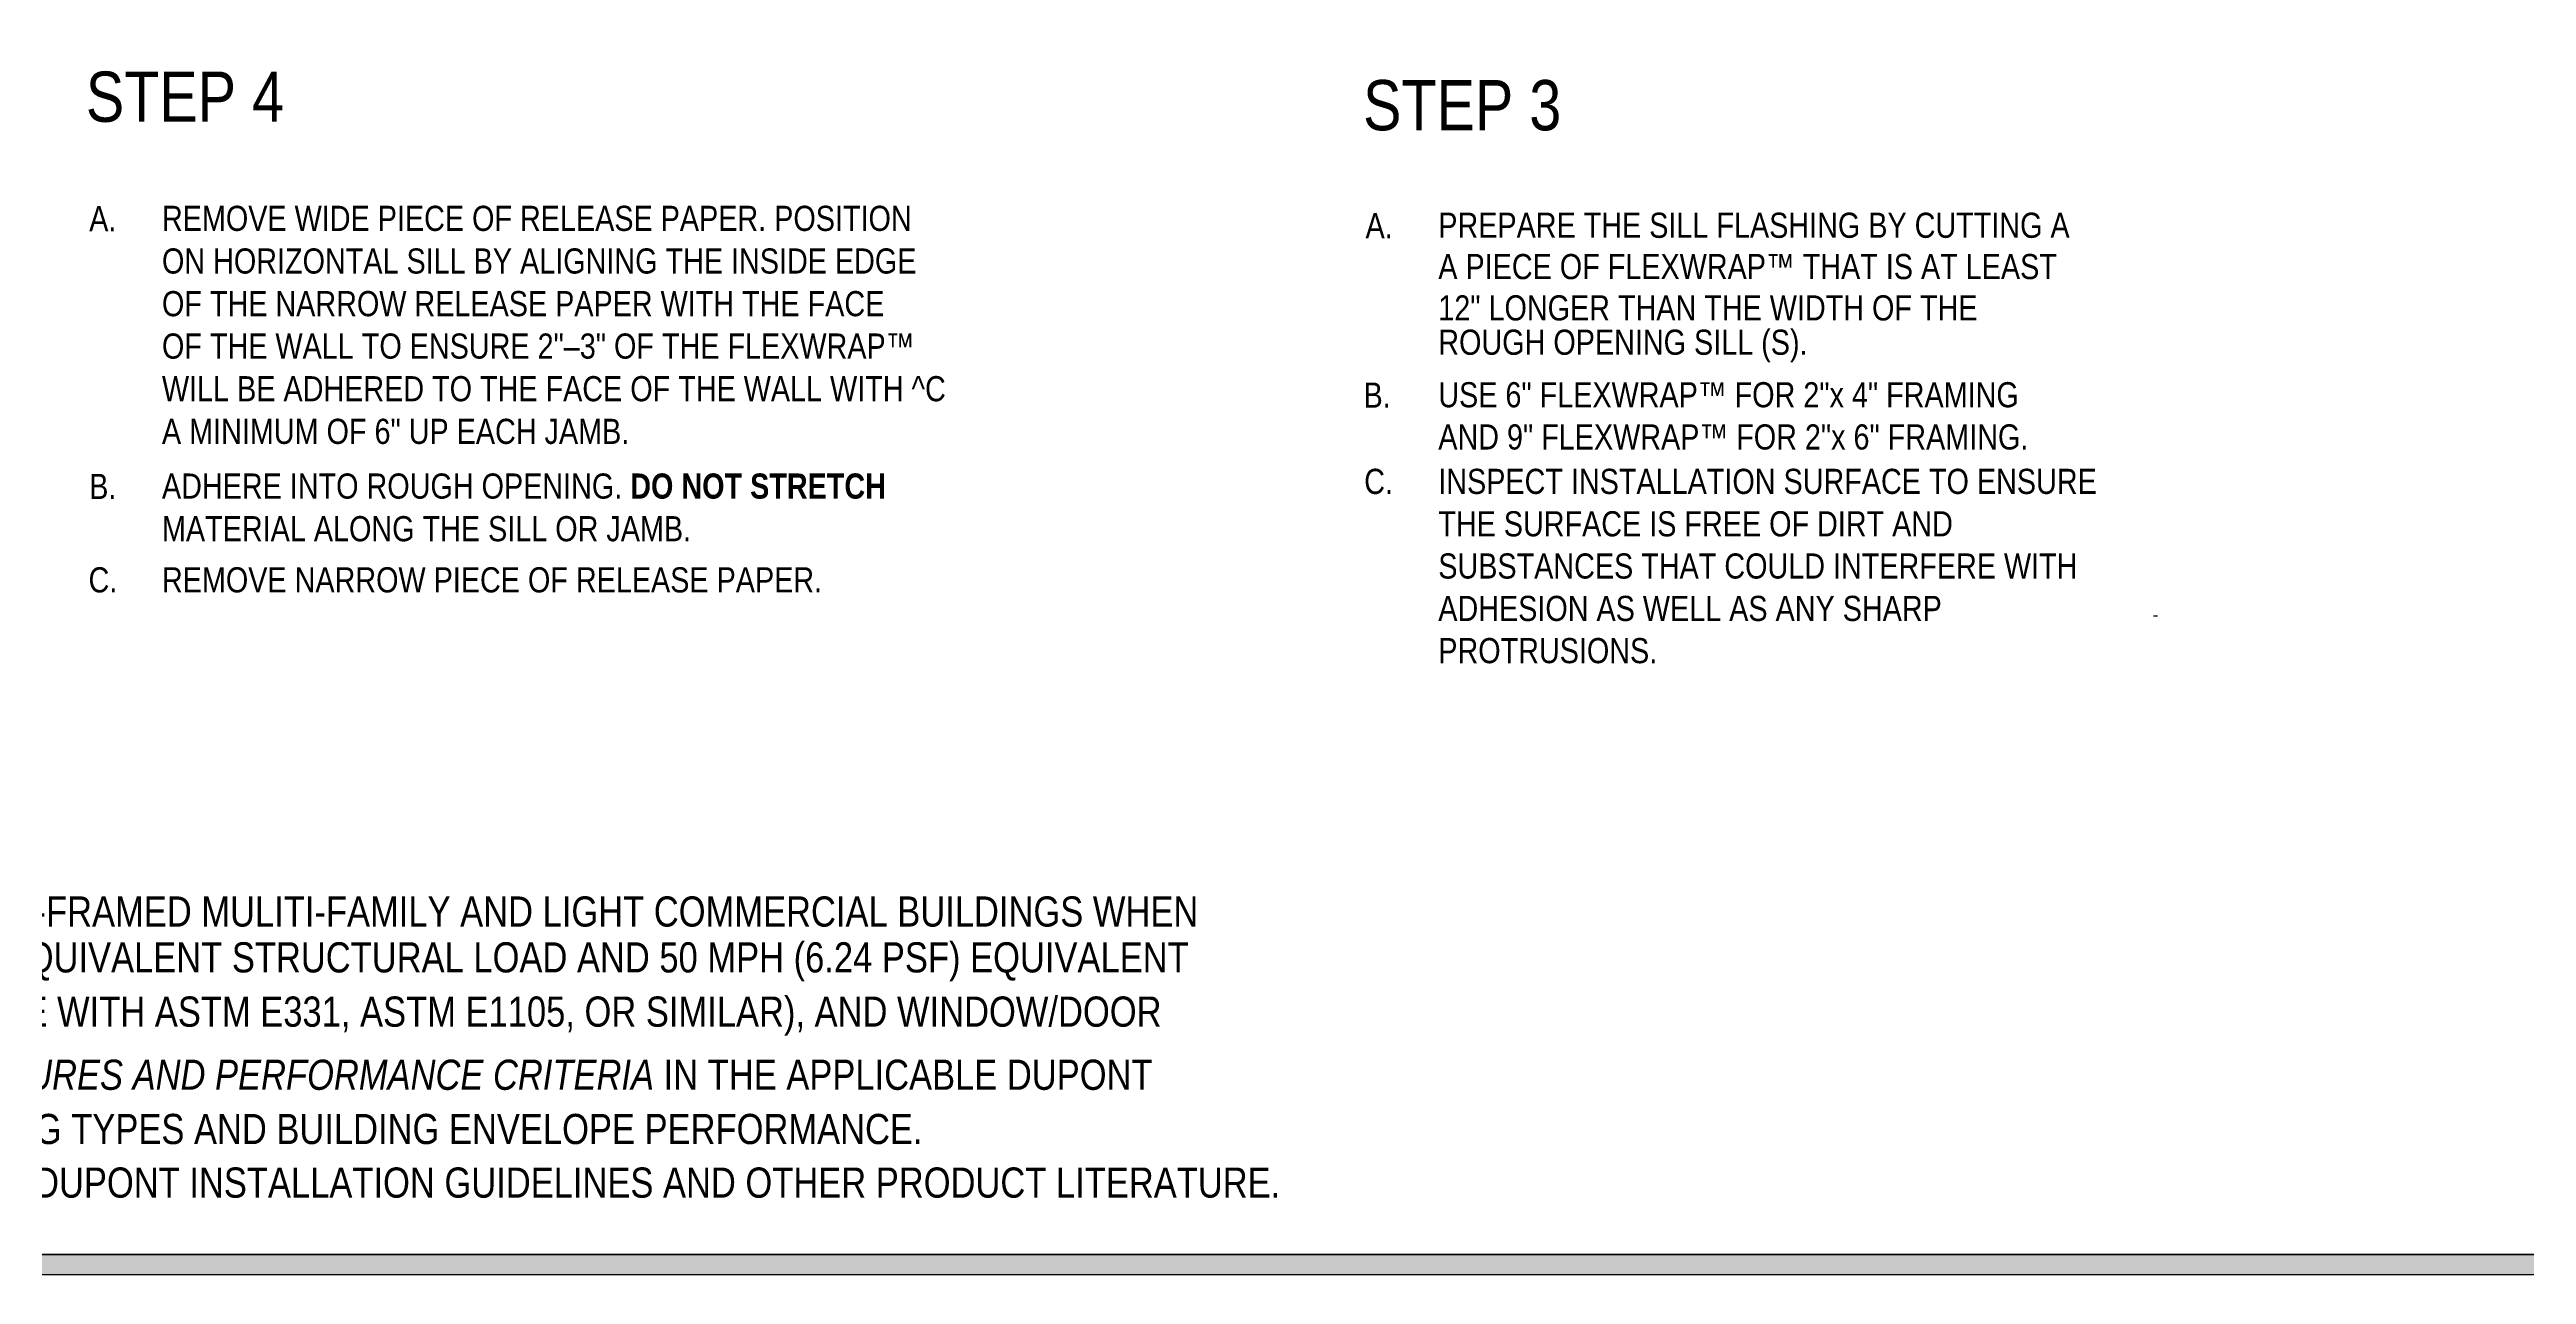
# Model space of a CAD drawing. Extents: x -1140 to 5605, y -816 to 2382.
# Drawn here: x -509 to 600, y -732 to -183 of the extents above; entities that cross this region are included whole.
import ezdxf

# ---------------------------------------------------------------- set-up
doc = ezdxf.new("R2010")
doc.units = 0
doc.header["$MEASUREMENT"] = 0
for name, color, linetype, lineweight in [('.ATI-TEXT', 7, 'Continuous', 0), ('G-ANNO-TTLB', 7, 'Continuous', 0), ('TYVEK', 7, 'Continuous', 0)]:
    doc.layers.add(name, color=color, linetype=linetype, lineweight=lineweight)

# ---------------------------------------------------------------- blocks, each defined once
blk = doc.blocks.new('Block_481')
at = {"layer": '.ATI-TEXT', "char_height": 0.2, "attachment_point": 7}
for s, insert in [('\\C18;\\c0;\\FArial Narrow|b0|i0|c1;\\H11.253398;\\W1.000000;A.', (-491.7, -264.5)), ('\\C18;\\c0;\\FArial Narrow|b0|i0|c1;\\H11.253398;\\W1.000000;REMOVE WIDE PIECE OF RELEASE PAPER. POSITION ', (-459.1, -264.5)), ('\\C18;\\c0;\\FArial Narrow|b0|i0|c1;\\H11.253398;\\W1.000000;ON HORIZONTAL SILL BY ALIGNING THE INSIDE EDGE ', (-459.1, -283.6)), ('\\C18;\\c0;\\FArial Narrow|b0|i0|c1;\\H11.253398;\\W1.000000;OF THE NARROW RELEASE PAPER WITH THE FACE ', (-459.1, -302.7)), ('\\C18;\\c0;\\FArial Narrow|b0|i0|c1;\\H11.253398;\\W1.000000;OF THE WALL TO ENSURE 2"–3" OF THE FLEXWRAP™                 ', (-459.1, -321.7)), ('\\C18;\\c0;\\FArial Narrow|b0|i0|c1;\\H11.253398;\\W1.000000;WILL BE ADHERED TO THE FACE OF THE WALL WITH ^C', (-459.1, -340.8)), ('\\C18;\\c0;\\FArial Narrow|b0|i0|c1;\\H11.253398;\\W1.000000;A MINIMUM OF 6" UP EACH JAMB.', (-459.1, -359.9)), ('\\C18;\\c0;\\FArial Narrow|b0|i0|c1;\\H11.253398;\\W1.000000;B.', (-491.7, -384.4)), ('\\C18;\\c0;\\FArial Narrow|b0|i0|c1;\\H11.253398;\\W1.000000;ADHERE INTO ROUGH OPENING. \\FArial Narrow Bold|b1|i0|c1;DO NOT STRETCH\\FArial Narrow|b0|i0|c1; ', (-459.1, -384.4)), ('\\C18;\\c0;\\FArial Narrow|b0|i0|c1;\\H11.253398;\\W1.000000;MATERIAL ALONG THE SILL OR JAMB.', (-459.1, -403.5)), ('\\C18;\\c0;\\FArial Narrow|b0|i0|c1;\\H11.253398;\\W1.000000;C.', (-492, -426.4)), ('\\C18;\\c0;\\FArial Narrow|b0|i0|c1;\\H11.253398;\\W1.000000;REMOVE NARROW PIECE OF RELEASE PAPER.', (-459.1, -426.4))]:
    blk.add_mtext(s, dxfattribs=dict(at, insert=insert))
blk = doc.blocks.new('Block_482')
at = {"layer": '.ATI-TEXT', "char_height": 0.2, "attachment_point": 7}
for s, insert in [('\\C18;\\c0;\\FArial Narrow|b0|i0|c1;\\H11.253398;\\W1.000000;A.', (80.2, -267.6)), ('\\C18;\\c0;\\FArial Narrow|b0|i0|c1;\\H11.253398;\\W1.000000;PREPARE THE SILL FLASHING BY CUTTING A', (112.8, -267.6)), ('\\C18;\\c0;\\FArial Narrow|b0|i0|c1;\\H11.253398;\\W1.000000;A PIECE OF FLEXWRAP™ THAT IS AT LEAST', (112.8, -286.1)), ('\\C18;\\c0;\\FArial Narrow|b0|i0|c1;\\H11.253398;\\W1.000000;12" LONGER THAN THE WIDTH OF THE', (112.8, -304.6)), ('\\C18;\\c0;\\FArial Narrow|b0|i0|c1;\\H11.253398;\\W1.000000;ROUGH OPENING SILL (S).', (112.8, -323.2)), ('\\C18;\\c0;\\FArial Narrow|b0|i0|c1;\\H11.253398;\\W1.000000;B.', (79.3, -343.5)), ('\\C18;\\c0;\\FArial Narrow|b0|i0|c1;\\H11.253398;\\W1.000000;USE 6" FLEXWRAP™ FOR 2"x 4" FRAMING ', (112.8, -343.5)), ('\\C18;\\c0;\\FArial Narrow|b0|i0|c1;\\H11.253398;\\W1.000000;AND 9" FLEXWRAP™ FOR 2"x 6" FRAMING. ', (112.8, -362.4)), ('\\C18;\\c0;\\FArial Narrow|b0|i0|c1;\\H11.253398;\\W1.000000;C.', (79.6, -382.3)), ('\\C18;\\c0;\\FArial Narrow|b0|i0|c1;\\H11.253398;\\W1.000000;INSPECT INSTALLATION SURFACE TO ENSURE', (112.8, -382.3)), ('\\C18;\\c0;\\FArial Narrow|b0|i0|c1;\\H11.253398;\\W1.000000;THE SURFACE IS FREE OF DIRT AND', (112.8, -401.3)), ('\\C18;\\c0;\\FArial Narrow|b0|i0|c1;\\H11.253398;\\W1.000000;SUBSTANCES THAT COULD INTERFERE WITH', (112.8, -420.2)), ('\\C18;\\c0;\\FArial Narrow|b0|i0|c1;\\H11.253398;\\W1.000000;ADHESION AS WELL AS ANY SHARP', (112.8, -439.2)), ('\\C18;\\c0;\\FArial Narrow|b0|i0|c1;\\H11.253398;\\W1.000000;PROTRUSIONS.', (112.8, -458.1))]:
    blk.add_mtext(s, dxfattribs=dict(at, insert=insert))
blk = doc.blocks.new('Block_515')
at = {"layer": '.ATI-TEXT', "char_height": 0.2, "attachment_point": 7}
for s, insert in [('\\C18;\\c0;\\FArial Narrow|b0|i0|c1;\\H13.500003;\\W1.000000;INSTALLATION IS APPLICABLE FOR SINGLE-FAMILY RESIDENTIAL & WOOD-FRAMED MULITI-FAMILY AND LIGHT COMMERCIAL BUILDINGS WHEN ', (-1077.3, -576.1)), ('\\C18;\\c0;\\FArial Narrow|b0|i0|c1;\\H13.500003;\\W1.000000;PERFORMANCE REQUIREMENTS DO NOT EXCEED ASTM E1677 (65 MPH EQUIVALENT STRUCTURAL LOAD AND 50 MPH (6.24 PSF) EQUIVALENT', (-1077.3, -600.5)), ('\\C18;\\c0;\\FArial Narrow|b0|i0|c1;\\H13.500003;\\W1.000000;WIND-DRIVEN RAIN WATER INFILTRATION WHEN TESTED IN ACCORDANCE WITH ASTM E331, ASTM E1105, OR SIMILAR), AND WINDOW/DOOR', (-1077.3, -624.8)), ('\\C18;\\c0;\\FArial Narrow|b0|i0|c1;\\H13.500003;\\W1.000000;DESIGN RATINGS THAT DO NOT EXCEED DP45. SEE \\FArial Narrow Italic|b0|i1|c1;APPLICABLE STRUCTURES AND PERFORMANCE CRITERIA \\FArial Narrow|b0|i0|c1;IN THE APPLICABLE DUPONT', (-1077.1, -649.2)), ('\\C18;\\c0;\\FArial Narrow|b0|i0|c1;\\H13.500003;\\W1.000000;INSTALLATION GUIDELINE FOR MORE INFORMATION REGARDING BUILDING TYPES AND BUILDING ENVELOPE PERFORMANCE.  ', (-1077.1, -673.5)), ('\\C18;\\c0;\\FArial Narrow|b0|i0|c1;\\H13.500003;\\W1.000000;ALWAYS CHECK \\L\\C160;\\c16730368;BUILDING.DUPON\\l\\LT\\l\\L.COM\\l\\C18;\\c0; FOR THE LATEST VERSIONS OF DUPONT INSTALLATION GUIDELINES AND OTHER PRODUCT LITERATURE.', (-1075.7, -697.5))]:
    blk.add_mtext(s, dxfattribs=dict(at, insert=insert))

msp = doc.modelspace()

# ---------------------------------------------------------------- hatches: boundary and pattern name
at = {"layer": 'G-ANNO-TTLB', "true_color": 0xff00ff, "transparency": 33554687}
h = msp.add_hatch(color=6, dxfattribs=at)
edge = h.paths.add_edge_path()
edge.add_spline(control_points=[(1815.4, -731.7), (1815.4, -731.7), (-1114.1, -731.7), (-1114.1, -731.7), (-1114.1, -731.7), (-1114.1, 1725.3), (-1114.1, 1725.3), (-1114.1, 1725.3), (1815.4, 1725.3), (1815.4, 1725.3), (1815.4, 1725.3), (1815.4, -731.7), (1815.4, -731.7)], knot_values=[0, 0, 0, 0, 1, 1, 1, 2, 2, 2, 3, 3, 3, 4, 4, 4, 4], degree=3, periodic=0)
edge = h.paths.add_edge_path()
edge.add_spline(control_points=[(-1105.1, 1716.3), (-1105.1, 1716.3), (-1105.1, -722.7), (-1105.1, -722.7), (-1105.1, -722.7), (1806.4, -722.7), (1806.4, -722.7), (1806.4, -722.7), (1806.4, 1716.3), (1806.4, 1716.3), (1806.4, 1716.3), (-1105.1, 1716.3), (-1105.1, 1716.3)], knot_values=[0, 0, 0, 0, 1, 1, 1, 2, 2, 2, 3, 3, 3, 4, 4, 4, 4], degree=3, periodic=0)
edge.add_line((-1105.1, 1716.3), (-1105.1, 1716.3))

# ---------------------------------------------------------------- linework, layer by layer
at = {"layer": 'G-ANNO-TTLB', "color": 6, "lineweight": 30, "true_color": 0xff00ff}
for p, q in [((-1114.1, -731.7), (1815.4, -731.7)), ((-1105.1, -722.7), (1806.4, -722.7)), ((1806.4, -722.7), (-1105.1, -722.7))]:
    msp.add_line(p, q, dxfattribs=at)
at = {"layer": 'G-ANNO-TTLB'}
for points in [[(1815.4, -731.7), (1815.4, -731.7), (-1114.1, -731.7), (-1114.1, -731.7), (-1114.1, -731.7), (-1114.1, 1725.3), (-1114.1, 1725.3), (-1114.1, 1725.3), (1815.4, 1725.3), (1815.4, 1725.3), (1815.4, 1725.3), (1815.4, -731.7), (1815.4, -731.7)], [(-1105.1, 1716.3), (-1105.1, 1716.3), (-1105.1, -722.7), (-1105.1, -722.7), (-1105.1, -722.7), (1806.4, -722.7), (1806.4, -722.7), (1806.4, -722.7), (1806.4, 1716.3), (1806.4, 1716.3), (1806.4, 1716.3), (-1105.1, 1716.3), (-1105.1, 1716.3)]]:
    msp.add_open_spline(points, degree=3, knots=[0, 0, 0, 0, 1, 1, 1, 2, 2, 2, 3, 3, 3, 4, 4, 4, 4], dxfattribs=at)
at = {"layer": 'TYVEK', "color": 252, "lineweight": 25, "true_color": 0x848484}
msp.add_line((433.2, -436.8), (435.1, -436.8), dxfattribs=at)

# ---------------------------------------------------------------- block references
at = {"layer": '.ATI-TEXT'}
for name in ['Block_481', 'Block_482', 'Block_515']:
    msp.add_blockref(name, (0, 0), dxfattribs=at)

# ---------------------------------------------------------------- texts
at = {"layer": '.ATI-TEXT', "char_height": 0.2, "attachment_point": 7}
for s, insert in [('\\C18;\\c0;\\FArial Narrow|b0|i0|c1;\\H22.499999;\\W1.000000;STEP 4', (-493.2, -215.8)), ('\\C18;\\c0;\\FArial Narrow|b0|i0|c1;\\H22.499999;\\W1.000000;STEP 3', (79.1, -219.6))]:
    msp.add_mtext(s, dxfattribs=dict(at, insert=insert))

doc.saveas('drawing.dxf')
